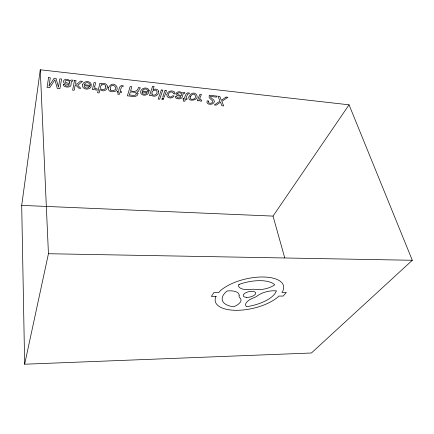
<?xml version="1.0" encoding="UTF-8"?>
<svg xmlns="http://www.w3.org/2000/svg" width="434" height="434" viewBox="0 0 434 434"><rect width="100%" height="100%" fill="white"/><g stroke="black" fill="none" stroke-linecap="round" stroke-linejoin="round"><path stroke-width="0.65" d="M21.7 205.385L40.259 69.782L349.055 104.816L412.3 260.275L311.411 352.999L24.651 364.218L21.7 205.385L273.029 216.099L349.055 104.816M24.651 364.218L48.44 253.727L40.259 69.782M48.44 253.727L412.3 260.275M273.029 216.099L284.726 257.818M110.279 89.816C109.927 79.308 121.97 90.456 111.495 90.722A2.159 1.584 -4.5 0 1 110.279 89.816M94.683 86.8L95.317 88.46L97.249 88.959L96.956 90.185L95.588 89.947L94.194 88.541L93.918 89.735L92.415 89.578L94.021 82.585L95.621 82.764L94.683 86.8M149.171 90.44L149.166 90.847L147.69 90.684C147.186 88.151 142.916 88.639 142.439 91.042L148.998 91.753C148.531 96.082 140.48 96.587 140.578 91.883C140.773 87.695 147.886 86.382 149.171 90.44M175.954 93.852C175.992 96.077 179.209 95.697 180.62 96.37L180.408 97.509C179.378 98.187 176.524 98.247 176.801 96.457L175.45 96.31C174.718 99.191 179.356 99.218 181.097 98.431C183.208 97.579 182.052 92.816 184.607 93.364L184.922 92.54L183.967 92.323L182.725 92.61L182.237 93.191C180.832 91.124 176.6 91.129 175.954 93.852M208.336 101.692C208.249 104.22 212.931 103.596 212.882 101.285L209.155 97.693L209.253 95.247L216.913 96.088L216.457 97.113L210.376 96.446C210.664 98.974 216.571 99.988 213.658 103.004C211.781 105.267 205.494 104.686 207.126 100.829L208.542 100.981L208.336 101.692M151.9 93.104C151.759 96.869 157.71 95.041 157.092 91.851C156.647 88.699 151.623 90.239 151.9 93.104M158.616 91.373C159.273 95.23 153.658 98.111 151.249 94.872L150.956 95.751L149.513 95.599L152.616 86.209L154.119 86.377L152.963 89.849C154.726 88.574 158.144 88.894 158.616 91.373M69.738 82.124L69.543 83.61L65.653 82.444L65.16 81.977L65.29 80.908C66.641 79.894 69.147 80.518 69.738 82.124M63.315 84.288C63.201 87.424 67.932 87.44 70.026 86.621C72.158 85.612 69.988 80.458 72.787 81.131L72.961 80.236L71.854 79.992L70.541 80.301L70.134 80.936C64.189 75.728 59.225 84.38 69.044 84.375L69.06 85.612C67.829 86.377 64.937 86.35 64.84 84.451L63.315 84.288M142.195 91.948L142.157 92.757C142.878 94.965 146.497 94.563 147.164 92.48L142.195 91.948M166.824 94.715C166.233 98.637 172.748 99.131 174.034 95.947L172.618 95.795C170.242 99.315 166.13 94.65 169.781 92.42A1.882 1.356 -11.5 0 1 171.208 91.91L173.068 92.513L173.372 93.749L174.793 93.907L174.793 92.719A3.136 2.257 -11.6 0 0 173.866 91.514C171.208 89.963 167.258 91.547 166.824 94.715M177.582 93.603L177.907 94.601L181.211 95.664C183.094 93.348 178.737 91.558 177.582 93.603M276.187 290.894L276.132 291.539A27.836 12.033 -12.8 0 1 247.749 306.475L246.403 306.583A13.731 5.745 -13 0 1 253.044 298.049L255.881 296.856L258.051 295.386A13.883 5.854 -13.4 0 1 276.187 290.894M188.812 97.086L189.099 99.023A3.716 2.631 -13.7 0 0 190.781 100.14C203.47 100.742 194.144 86.29 188.812 97.086M105.804 86.399C106.618 89.919 100.552 91.227 100.384 87.597C99.961 84.456 105.375 83.095 105.804 86.399M82.536 84.814C81.494 90.088 91.042 90.69 91.297 85.509L84.315 84.755C84.711 82.091 89.133 81.885 89.805 84.397L91.379 84.565C90.63 80.42 83.236 80.643 82.536 84.814M48.554 77.588L47.051 87.451L49.666 87.722L54.874 79.851L57.331 88.525L59.892 88.791L61.595 79.026L59.854 78.831L58.471 87.104L56.024 78.413L54.196 78.212L48.982 86.106L50.322 77.784L48.554 77.588M138.039 93.652C137.236 98.496 130.357 95.746 127.401 95.854L130.124 86.55L131.822 86.74L130.634 90.76C134.068 91.975 137.958 91.655 138.43 87.467L140.426 87.901C138.685 88.742 139.319 91.997 136.862 92.03L138.039 93.652M108.538 87.603L108.435 89.192L109.01 90.489A3.901 2.859 -4.5 0 0 110.995 91.682C123.5 92.979 114.142 77.523 108.538 87.603M107.404 86.963C107.437 90.652 102.191 92.225 99.956 89.518L99.131 92.93L97.607 92.773L99.896 83.23L101.361 83.393L101.144 84.294C103.319 82.427 107.757 83.729 107.404 86.963M199.846 98.122L200.128 99.657L201.799 100.113L201.316 101.241L200.117 101.024L199.092 99.733L198.631 100.84L197.291 100.699L199.982 94.227L201.409 94.384L199.846 98.122M74.518 80.442L72.614 90.126L74.16 90.283L75.266 84.706L78.804 88.135L80.854 88.352L77.729 85.335L82.541 81.326L80.469 81.098L76.726 84.353L75.549 83.295L76.086 80.615L74.518 80.442M136.352 93.69C135.717 96.82 131.318 94.796 129.392 94.965L130.325 91.813C131.92 92.534 135.858 91.281 136.352 93.69M190.521 96.478L190.374 98.382A2.056 1.454 -13.7 0 0 191.378 99.234C198.653 100.357 194.866 89.442 190.521 96.478M117.364 91.265L117.109 92.198L118.346 92.328L117.831 94.216L119.377 94.379L119.903 92.491L121.363 92.648L121.623 91.715L120.164 91.563L121.406 87.093L121.867 86.643L123.023 86.719L123.283 85.802C119.67 84.125 118.987 88.937 118.607 91.395L117.364 91.265M161.334 89.979L158.177 99.077L159.641 99.229L162.821 90.147L161.334 89.979M162.273 98.214L161.833 99.462L163.32 99.614L163.759 98.372L162.273 98.214M165.045 90.391L162.707 96.999L164.193 97.156L166.547 90.554L165.045 90.391M183.246 98.285L182.898 99.174L184.054 99.294L183.349 101.095L184.792 101.247L185.502 99.451L186.859 99.592L187.211 98.708L185.85 98.561L187.531 94.303L188.02 93.874L189.099 93.945L189.446 93.071C186.029 91.52 185.166 96.169 184.401 98.404L183.246 98.285M89.447 86.268C88.84 88.585 85.064 88.72 84.201 86.545L84.158 85.699L89.447 86.268M239.145 295.462L239.101 296.937L240.154 298.125A13.942 5.973 -11.8 0 1 233.758 306.719L232.537 306.637A27.836 12.033 -12.8 0 1 226.282 291.643L227.259 290.975A14.17 6.174 -11.8 0 1 239.145 295.462M216.078 296.373L215.573 297.344A34.986 15.13 -12.8 0 0 236.856 310.31A34.986 15.13 -12.8 0 0 277.923 297.024L278.769 296.08L283.207 296.064L286.326 292.407L281.948 292.418L282.61 291.458A34.986 15.13 -12.8 0 0 262.174 276.99A34.986 15.13 -12.8 0 0 219.495 291.572L218.752 292.57L213.913 292.587L211.38 296.395L216.078 296.373M226 97.086L221.307 100.357L219.816 96.408L217.955 96.202L219.978 101.138L214.298 104.952L216.203 105.147L220.564 102.153L221.888 105.744L223.684 105.934L221.866 101.339L227.899 97.292L226 97.086M239.628 284.243L238.347 284.818A14.631 6.532 -13.1 0 0 250.152 289.494L253.38 289.212L256.174 289.489A14.544 6.434 -13.5 0 0 274.651 284.888L274.283 284.319A27.836 12.033 -12.8 0 0 239.628 284.243M246.604 297.388A6.418 2.772 -12.8 0 0 255.734 293.048A6.418 2.772 -12.8 0 0 246.029 292.597A6.418 2.772 -12.8 0 0 246.604 297.388"/></g></svg>
